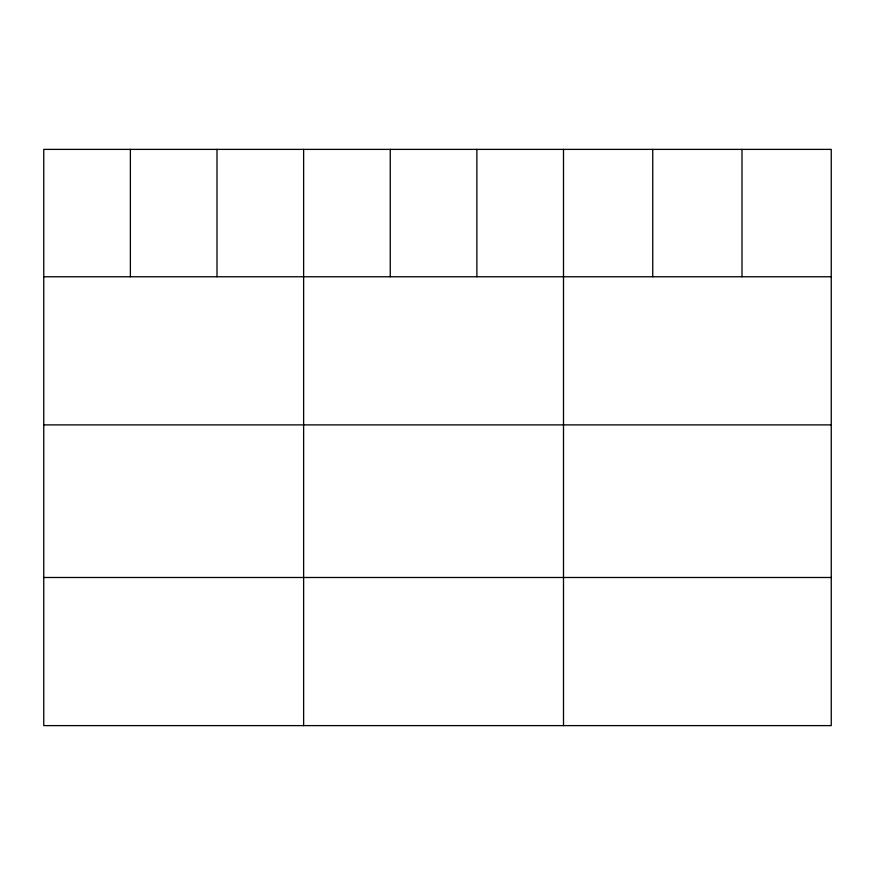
<?xml version="1.0" encoding="UTF-8"?>
<svg xmlns="http://www.w3.org/2000/svg" width="875" height="875" viewBox="0 0 875 875"><rect width="100%" height="100%" fill="white"/><g stroke="black" fill="none" stroke-linecap="round" stroke-linejoin="round"><path stroke-width="1.31" d="M831.25 276.762L831.25 725.616L43.75 725.616L43.75 149.384L831.25 149.384L831.25 276.762L43.75 276.762M43.75 424.889L831.25 424.889M43.75 577.489L831.25 577.489M742 149.384L742 276.762M652.75 149.384L652.75 276.762M563.5 149.384L563.5 725.616M476.875 149.384L476.875 276.762M390.25 149.384L390.25 276.762M303.625 149.384L303.625 725.616M217 149.384L217 276.762M130.375 149.384L130.375 276.762"/></g></svg>
